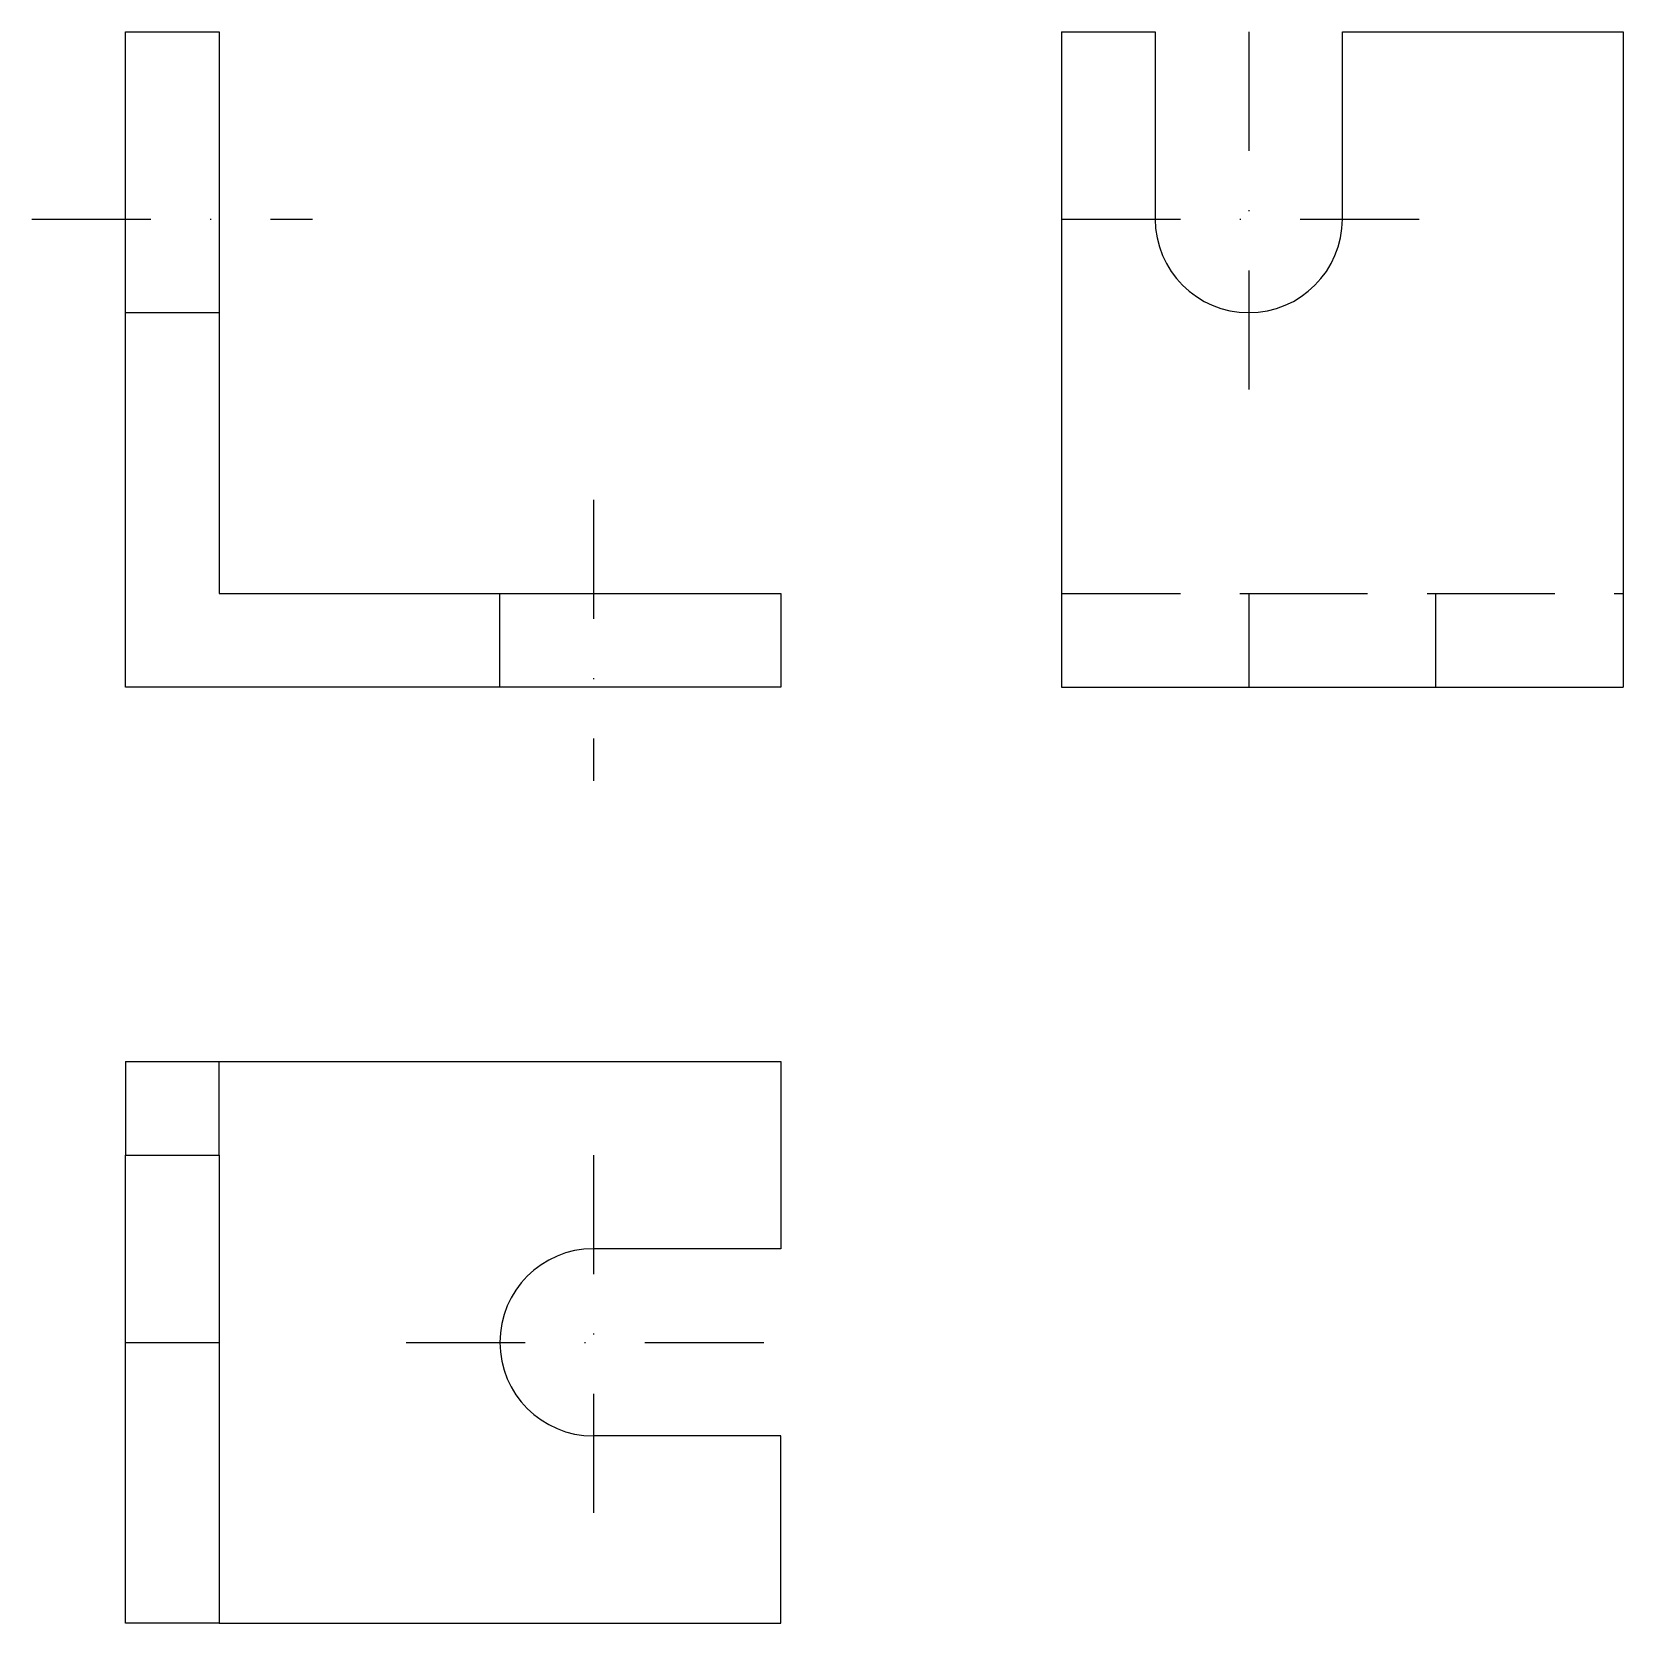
# Model space of a CAD drawing. Header units: millimetres. Extents: x -90 to 80, y -80 to 90.
import ezdxf

# ---------------------------------------------------------------- set-up
doc = ezdxf.new("R2010")
doc.units = ezdxf.units.MM
doc.linetypes.add('DASHDOT', pattern=[25.4, 12.7, -6.35, 0, -6.35])
doc.linetypes.add('DASHED', pattern=[19.05, 12.7, -6.35])
doc.layers.get('0').update_dxf_attribs({"linetype": 'CONTINUOUS', "lineweight": 25, "true_color": 0x000000})

msp = doc.modelspace()

# ---------------------------------------------------------------- linework, layer by layer
for p, q in [((-80, 90), (-70, 90)), ((-80, 60), (-80, 90)), ((-70, 90), (-70, 60)), ((20, 90), (30, 90)), ((20, 90), (20, 30)), ((30, 90), (30, 70)), ((50, 70), (50, 90)), ((50, 90), (80, 90)), ((80, 90), (80, 30)), ((-80, 20), (-80, 60)), ((-70, 60), (-70, 30)), ((-70, 30), (-40, 30)), ((-40, 30), (-10, 30)), ((-10, 30), (-10, 20)), ((20, 30), (20, 20)), ((80, 30), (80, 20)), ((-40, 20), (-80, 20)), ((-10, 20), (-40, 20)), ((20, 20), (40, 20)), ((40, 20), (60, 20)), ((60, 20), (80, 20)), ((-80, -20), (-70, -20)), ((-80, -20), (-80, -30)), ((-70, -20), (-10, -20)), ((-70, -30), (-70, -20)), ((-10, -20), (-10, -40)), ((-80, -30), (-70, -30)), ((-80, -50), (-80, -30)), ((-70, -30), (-70, -50)), ((-10, -40), (-30, -40)), ((-80, -80), (-80, -50)), ((-80, -50), (-70, -50)), ((-70, -50), (-70, -80)), ((-10, -60), (-30, -60)), ((-10, -80), (-10, -60)), ((-70, -80), (-80, -80)), ((-70, -80), (-10, -80))]:
    msp.add_line(p, q)
at = {"color": 1, "linetype": 'DASHDOT', "true_color": 0xff0000}
for p, q in [((40, 90), (40, 50)), ((-90, 70), (-60, 70)), ((20, 70), (60, 70)), ((-30, 40), (-30, 10)), ((-30, -30), (-30, -70)), ((-50, -50), (-10, -50))]:
    msp.add_line(p, q, dxfattribs=at)
at = {"linetype": 'DASHED'}
for p, q in [((-80, 60), (-70, 60)), ((-40, 20), (-40, 30)), ((20, 30), (40, 30)), ((40, 30), (60, 30)), ((40, 30), (40, 20)), ((60, 20), (60, 30)), ((60, 30), (80, 30))]:
    msp.add_line(p, q, dxfattribs=at)
for centre, start, end in [((40, 70), 180, 0), ((-30, -50), 90, 270)]:
    msp.add_arc(centre, 10, start, end)

doc.saveas('drawing.dxf')
